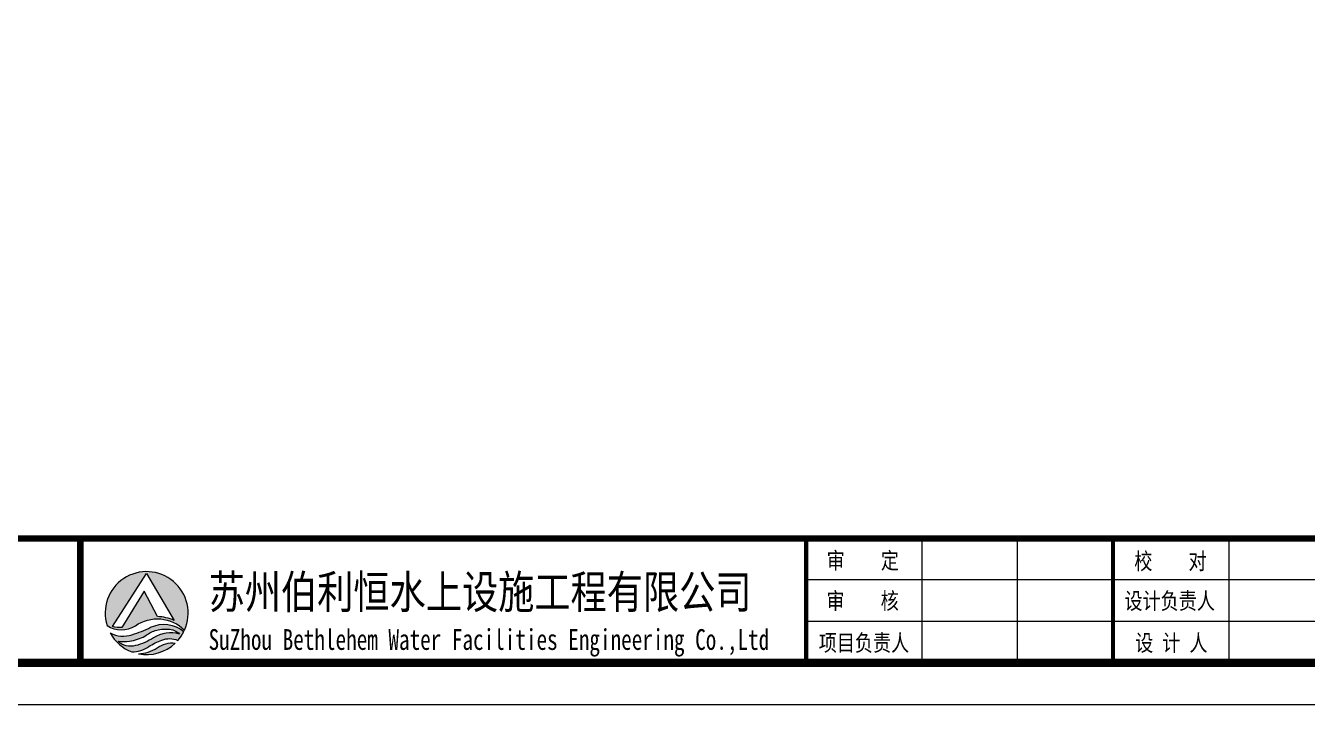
# Model space of a CAD drawing. Extents: x -51322 to 334811, y -147916 to 129288.
# Drawn here: x 18713 to 58487, y -52602 to -31541 of the extents above; entities that cross this region are included whole.
import ezdxf

# ---------------------------------------------------------------- set-up
doc = ezdxf.new("R2010")
doc.units = 0
doc.header["$LTSCALE"] = 1000
doc.header["$MEASUREMENT"] = 0
doc.layers.get('0').update_dxf_attribs({"lineweight": 5})
doc.styles.add('-宋体', font='', dxfattribs={"width": 0.8})
doc.styles.add('_TCH_DIM', font='SIMPLEX', dxfattribs={"bigfont": 'GBCBIG'})
doc.styles.get("Standard").update_dxf_attribs({"font": 'gbenor.shx', "bigfont": 'gbcbig.shx'})
doc.styles.add('图框', font='')
doc.styles.add('黑体', font='simhei.ttf', dxfattribs={"width": 0.8})
doc.styles.get('-宋体').set_extended_font_data('SimSun')
doc.styles.get('图框').set_extended_font_data('SimSun')

# ---------------------------------------------------------------- blocks, each defined once
blk = doc.blocks.new('$TITLEBLK$00000187')
h = blk.add_hatch(color=140)
h.dxf.hatch_style = 1
h.paths.add_polyline_path([(-294.3, 4.5, 0.294083), (-290.89, 4.48, -0.363756), (-284.97, 3.96, 1.450144)])
h.paths.add_polyline_path([(-289.53, 10.8), (-286.23, 5.12, 0.101723), (-288.23, 5.58), (-289.84, 8.66), (-292.52, 4.26, -0.081837), (-293.64, 4.38)], flags=16)
h = blk.add_hatch(color=174)
h.paths.add_polyline_path([(-285.05, 3.78, 0.296692), (-289.05, 4.29, -0.04264), (-291.3, 3.4, -0.209747), (-293.92, 3.62, 0.179915), (-291.3, 1.33, 0.169783), (-289.28, 1.97, -0.05744), (-287.69, 2.74, -0.214092), (-285.77, 2.71, 0.064571)])
h.paths.add_polyline_path([(-288.71, 3.03, -0.084014), (-290.89, 2.08, -0.271733), (-292.96, 2.61, 0.071966), (-291.58, 2.64, 0.098278), (-289.75, 3.23, -0.072406), (-288.51, 3.9, -0.088156), (-286.96, 4.07, -0.181988), (-285.56, 3.48, 0.206106)], flags=16)
blk.add_hatch(color=174).paths.add_polyline_path([(-286.08, 2.39, 0.189728), (-288.25, 1.81, -0.126537), (-290.52, 1.1, 0.245013)])
for p, q in [((-196, 0), (-196, 15)), ((-184.5, 0), (-184.5, 15)), ((-159, 0), (-159, 15)), ((-136, 10), (-210, 10)), ((-136, 5), (-210, 5))]:
    blk.add_line(p, q)
for points, const_width in [([(-297.54, 0), (-297.54, 15), (0, 15)], 0.8), ([(-210, 0), (-210, 15)], 0.5), ([(-173, 0), (-173, 15)], 0.5)]:
    blk.add_lwpolyline(points, dxfattribs=dict(const_width=const_width))
for points in [[(-294.3, 4.5, 0.294083), (-290.89, 4.48, -0.363756), (-284.97, 3.96, 1.450144)], [(-293.64, 4.38), (-289.53, 10.8), (-286.23, 5.12, 0.101723), (-288.23, 5.58), (-289.84, 8.66), (-292.52, 4.26, -0.081837)]]:
    blk.add_lwpolyline(points, format="xyb", close=True)
for points in [[(-293.92, 3.62, 0.209747), (-291.3, 3.4, 0.04264), (-289.05, 4.29, -0.296692), (-285.05, 3.78)], [(-292.96, 2.61, 0.071966), (-291.58, 2.64, 0.098278), (-289.75, 3.23, -0.072406), (-288.51, 3.9, -0.088156), (-286.96, 4.07, -0.181988), (-285.56, 3.48, 0.206106), (-288.71, 3.03, -0.084014), (-290.89, 2.08, -0.271733), (-292.96, 2.61)], [(-291.3, 1.33, 0.169783), (-289.28, 1.97, -0.05744), (-287.69, 2.74, -0.214092), (-285.77, 2.71, -0.214092)], [(-290.52, 1.1, 0.126537), (-288.25, 1.81, -0.189728), (-286.08, 2.39, -0.189728)]]:
    blk.add_lwpolyline(points, format="xyb")
for start, end in [(208.4706, 249.2676), (318.8384, 333.6165), (258.5751, 313.6432)]:
    blk.add_arc((-289.53, 6), 5, start, end)
at = {"style": '图框'}
for s, height, width, p in [('审    定', 2, 0.8, (-207.53, 11.34)), ('校    对', 2, 0.8, (-170.43, 11.27)), ('苏州伯利恒水上设施工程有限公司', 4, 0.8, (-282.06, 6.56)), ('审    核', 2, 0.8, (-207.55, 6.48)), ('设计负责人', 2, 0.8, (-171.62, 6.48)), ('SuZhou Bethlehem Water Facilities Engineering Co.,Ltd ', 2.5, 0.75, (-282.06, 1.57)), ('项目负责人', 2, 0.8, (-208.49, 1.42)), ('设 计 人', 2, 0.8, (-170.33, 1.42))]:
    blk.add_text(s, height=height, dxfattribs=dict(at, width=width)).set_placement(p)
for tag, p in [('审定人', (-193.68, 10.95)), ('校对', (-155.51, 10.92)), ('审核人', (-193.68, 6.03)), ('设计负责人', (-158.64, 6.23)), ('项目负责人', (-195.69, 1.11)), ('设计人', (-156.48, 1.18))]:
    blk.add_attdef(tag, p, '', height=3)
for tag, p, height, style, width in [('工程名称', (-115.66, 9.53), 3, '-宋体', 0.8), ('阶段', (-12.96, 10.81), 2.5, '黑体', 0.8), ('图名', (-73.67, 6.22), 3, '-宋体', 0.8), ('日期', (-12.96, 5.8), 2.5, '黑体', 0.8), ('项目名称', (-115.65, 1.97), 3, '-宋体', 0.8), ('图号', (-31.44, 2.55), 3, '_TCH_DIM', 0.7), ('比例', (-12.96, 1.14), 2.5, '黑体', 0.8)]:
    blk.add_attdef(tag, p, '', height=height, dxfattribs=dict(style=style, width=width))
blk = doc.blocks.new('rgthtyjyuk')
blk.add_lwpolyline([(0, 0), (420, 0), (420, 297), (0, 297)], close=True)
at = {"const_width": 1}
blk.add_lwpolyline([(25, 5), (415, 5), (415, 292), (25, 292)], close=True, dxfattribs=at)
at = {"const_width": 0.8}
blk.add_lwpolyline([(415, 20), (25, 20)], dxfattribs=at)

msp = doc.modelspace()

# ---------------------------------------------------------------- block references
at = {"xscale": 257.3329047053371, "yscale": 257.3329047053371, "zscale": 257.3329047053371}
for name, p in [('rgthtyjyuk', (-9818.6, -52602.4)), ('$TITLEBLK$00000187', (96974.5, -51315.7))]:
    msp.add_blockref(name, p, dxfattribs=at)

doc.saveas('drawing.dxf')
